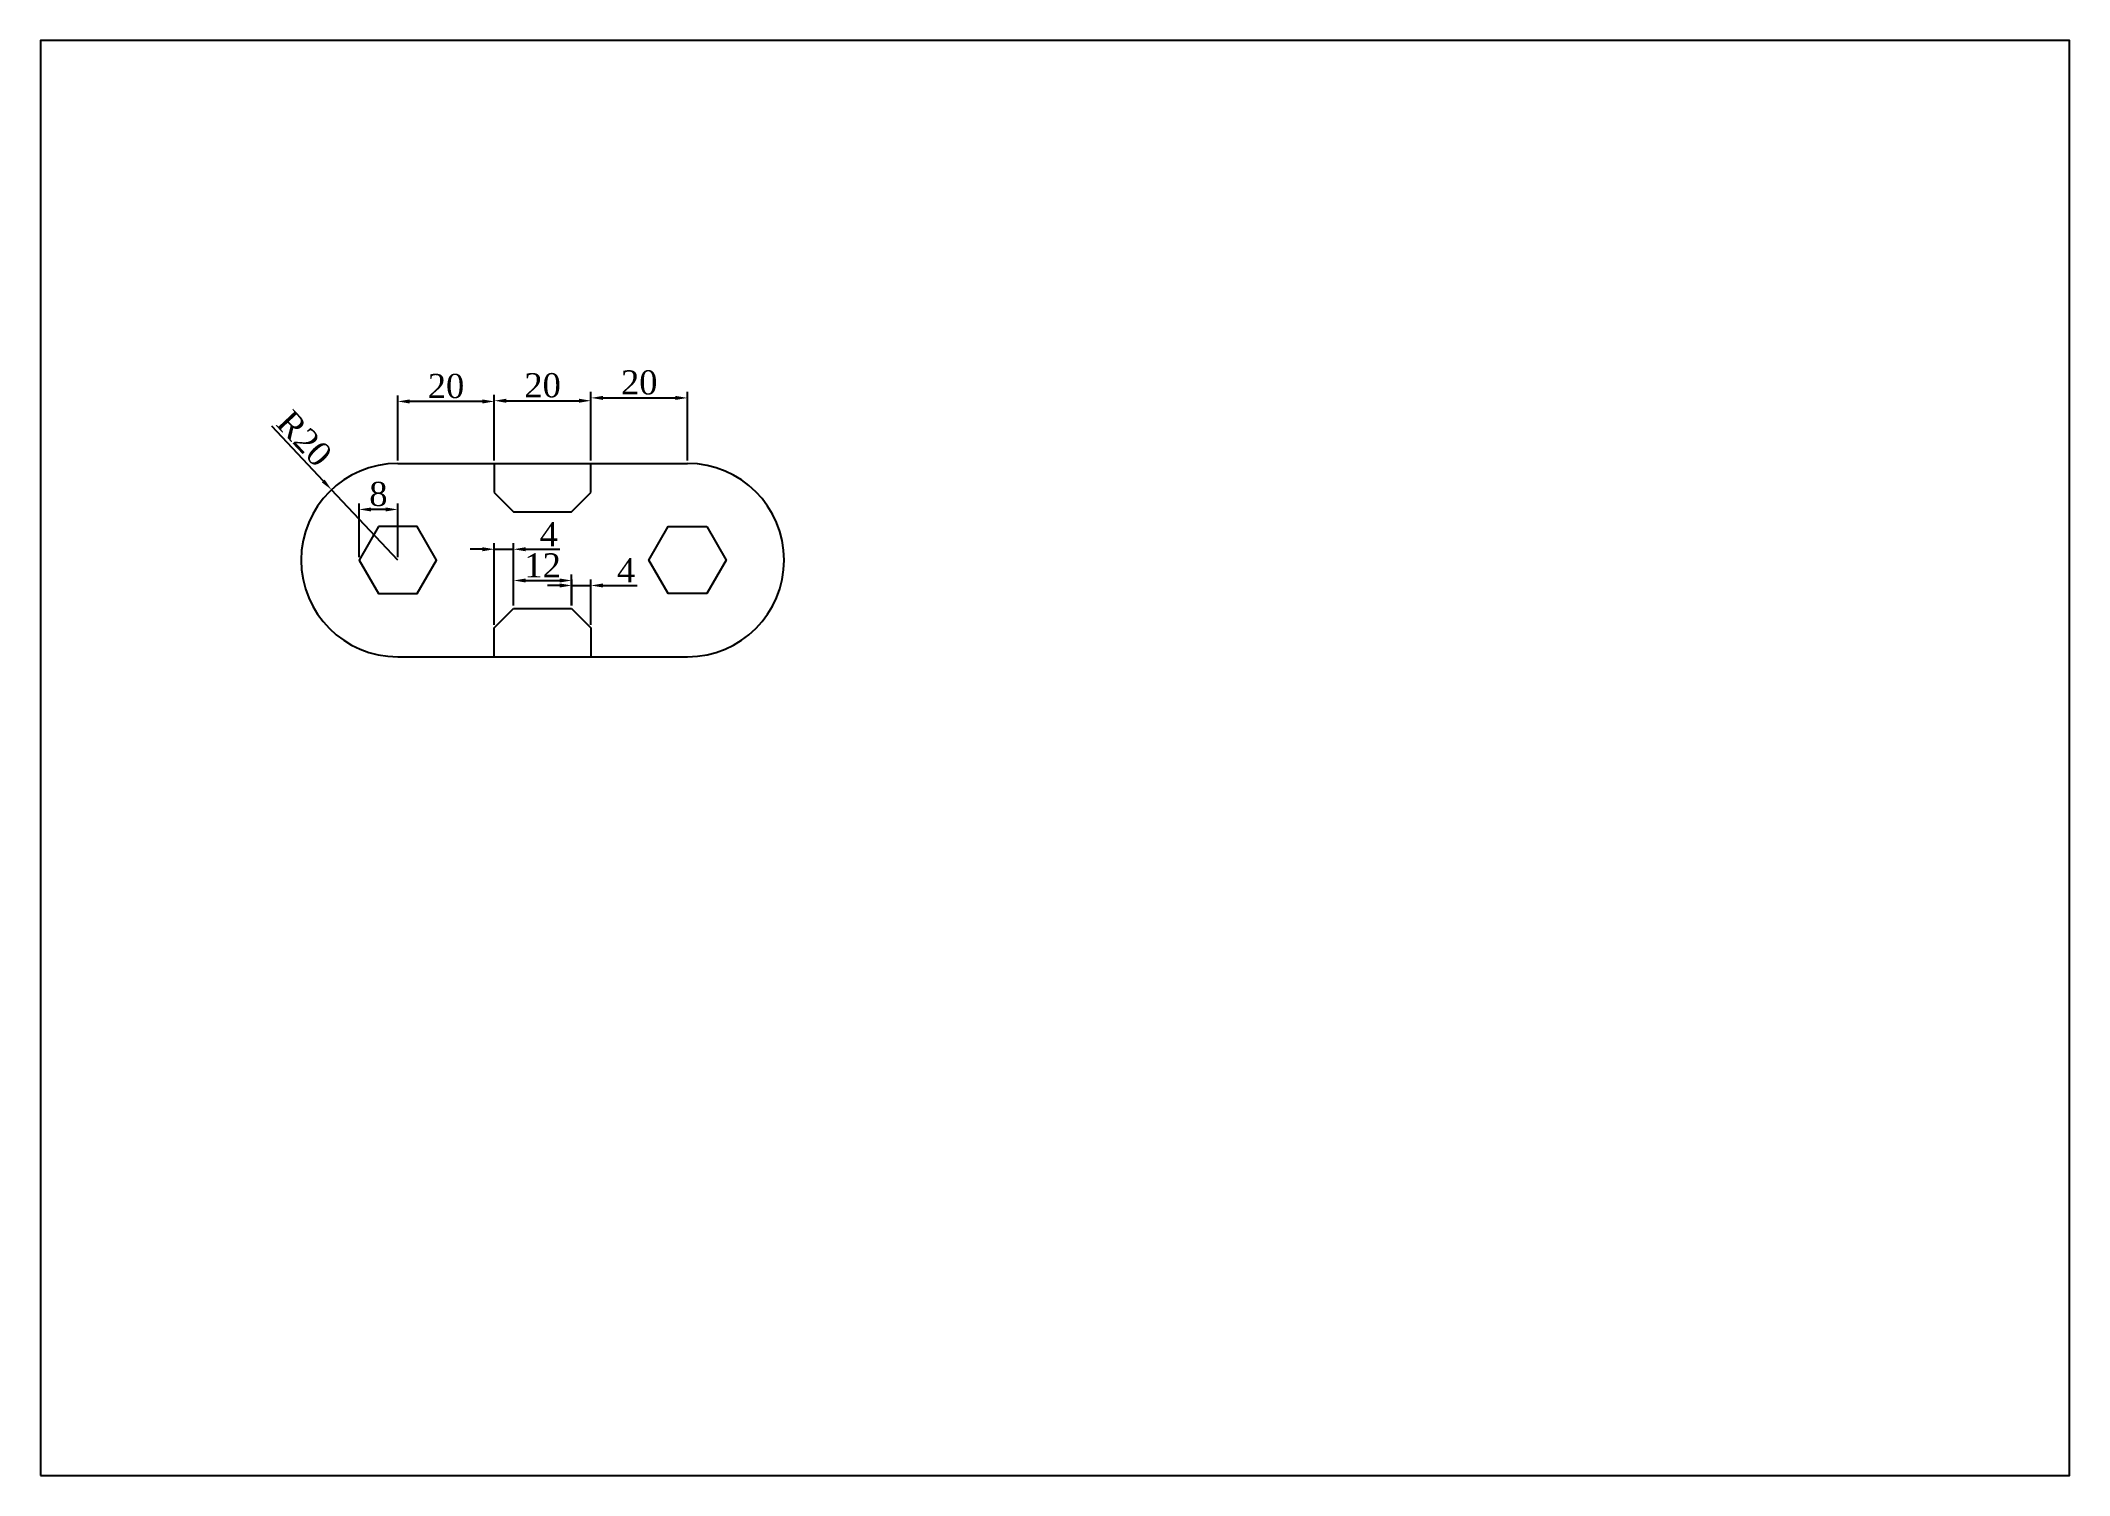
# Model space of a CAD drawing. Header units: millimetres. Extents: x 0 to 420, y 0 to 297.
import ezdxf

# ---------------------------------------------------------------- set-up
doc = ezdxf.new("R2010")
doc.units = ezdxf.units.MM
doc.styles.get("Standard").update_dxf_attribs({"font": 'times.ttf', "height": 5})
doc.dimstyles.new('ISO-25', dxfattribs={"dimtxt": 5, "dimasz": 2.5, "dimexe": 1.25, "dimexo": 0.625, "dimtad": 1, "dimdec": 0, "dimtxsty": 'Standard', "dimcen": 2.5, "dimadec": 0, "dimazin": 0, "dimtfac": 1, "dimtdec": 0, "dimtmove": 0, "dimatfit": 3, "dimfxl": 1, "dimarcsym": 0})

# ---------------------------------------------------------------- blocks, each defined once
blk = doc.blocks.new('*D1')
at = {"color": 0, "lineweight": -2, "transparency": 16777216}
for p, q in [((65.93, 190.08), (65.93, 201.2)), ((71.43, 199.95), (68.43, 199.95)), ((73.93, 190.08), (73.93, 201.2))]:
    blk.add_line(p, q, dxfattribs=at)
at = {"color": 0, "transparency": 16777216}
for points in [[(68.43, 200.36), (68.43, 199.53), (65.93, 199.95)], [(71.43, 200.36), (71.43, 199.53), (73.93, 199.95)]]:
    blk.add_solid(points, dxfattribs=at)
at = {"layer": 'Defpoints', "color": 0, "transparency": 16777216}
for p in [(65.93, 199.95), (65.93, 189.46), (73.93, 189.46)]:
    blk.add_point(p, dxfattribs=at)
at = {"color": 0, "transparency": 16777216, "insert": (69.93, 203.12), "char_height": 5, "attachment_point": 5}
blk.add_mtext('8', dxfattribs=at)
blk = doc.blocks.new('*D2')
at = {"color": 0, "lineweight": -2, "transparency": 16777216}
for p, q in [((47.77, 217.25), (58.51, 205.84)), ((73.93, 189.46), (60.22, 204.02))]:
    blk.add_line(p, q, dxfattribs=at)
at = {"color": 0, "transparency": 16777216}
blk.add_solid([(58.81, 206.13), (58.21, 205.56), (60.22, 204.02)], dxfattribs=at)
at = {"layer": 'Defpoints', "color": 0, "transparency": 16777216}
for p in [(60.22, 204.02), (73.93, 189.46)]:
    blk.add_point(p, dxfattribs=at)
at = {"color": 0, "transparency": 16777216, "insert": (54.59, 214.63), "char_height": 5, "attachment_point": 5, "rotation": 313.2704}
blk.add_mtext('R20', dxfattribs=at)
blk = doc.blocks.new('*D3')
at = {"color": 0, "lineweight": -2, "transparency": 16777216}
for p, q in [((73.93, 210.08), (73.93, 223.55)), ((93.93, 210.08), (93.93, 223.55)), ((91.43, 222.3), (76.43, 222.3))]:
    blk.add_line(p, q, dxfattribs=at)
at = {"color": 0, "transparency": 16777216}
for points in [[(76.43, 222.72), (76.43, 221.88), (73.93, 222.3)], [(91.43, 222.72), (91.43, 221.88), (93.93, 222.3)]]:
    blk.add_solid(points, dxfattribs=at)
at = {"layer": 'Defpoints', "color": 0, "transparency": 16777216}
for p in [(73.93, 222.3), (73.93, 209.46), (93.93, 209.46)]:
    blk.add_point(p, dxfattribs=at)
at = {"color": 0, "transparency": 16777216, "insert": (83.93, 225.47), "char_height": 5, "attachment_point": 5}
blk.add_mtext('20', dxfattribs=at)
blk = doc.blocks.new('*D4')
at = {"color": 0, "lineweight": -2, "transparency": 16777216}
for p, q in [((93.93, 210.08), (93.93, 223.7)), ((113.93, 210.08), (113.93, 223.7)), ((96.43, 222.45), (111.43, 222.45))]:
    blk.add_line(p, q, dxfattribs=at)
at = {"color": 0, "transparency": 16777216}
for points in [[(96.43, 222.87), (96.43, 222.03), (93.93, 222.45)], [(111.43, 222.87), (111.43, 222.03), (113.93, 222.45)]]:
    blk.add_solid(points, dxfattribs=at)
at = {"layer": 'Defpoints', "color": 0, "transparency": 16777216}
for p in [(113.93, 222.45), (93.93, 209.46), (113.93, 209.46)]:
    blk.add_point(p, dxfattribs=at)
at = {"color": 0, "transparency": 16777216, "insert": (103.93, 225.62), "char_height": 5, "attachment_point": 5}
blk.add_mtext('20', dxfattribs=at)
blk = doc.blocks.new('*D5')
at = {"color": 0, "lineweight": -2, "transparency": 16777216}
for p, q in [((113.93, 210.08), (113.93, 224.29)), ((116.43, 223.04), (131.43, 223.04)), ((133.93, 210.08), (133.93, 224.29))]:
    blk.add_line(p, q, dxfattribs=at)
at = {"color": 0, "transparency": 16777216}
for points in [[(116.43, 223.45), (116.43, 222.62), (113.93, 223.04)], [(131.43, 223.45), (131.43, 222.62), (133.93, 223.04)]]:
    blk.add_solid(points, dxfattribs=at)
at = {"layer": 'Defpoints', "color": 0, "transparency": 16777216}
for p in [(133.93, 223.04), (113.93, 209.46), (133.93, 209.46)]:
    blk.add_point(p, dxfattribs=at)
at = {"color": 0, "transparency": 16777216, "insert": (123.93, 226.21), "char_height": 5, "attachment_point": 5}
blk.add_mtext('20', dxfattribs=at)
blk = doc.blocks.new('*D7')
at = {"color": 0, "lineweight": -2, "transparency": 16777216}
for p, q in [((91.43, 191.71), (88.93, 191.71)), ((93.93, 176.08), (93.93, 192.96)), ((93.93, 191.71), (97.93, 191.71)), ((97.93, 180.08), (97.93, 192.96)), ((100.43, 191.71), (107.5, 191.71))]:
    blk.add_line(p, q, dxfattribs=at)
at = {"color": 0, "transparency": 16777216}
for points in [[(91.43, 192.13), (91.43, 191.29), (93.93, 191.71)], [(100.43, 192.13), (100.43, 191.29), (97.93, 191.71)]]:
    blk.add_solid(points, dxfattribs=at)
at = {"layer": 'Defpoints', "color": 0, "transparency": 16777216}
for p in [(97.93, 191.71), (97.93, 179.46), (93.93, 175.46)]:
    blk.add_point(p, dxfattribs=at)
at = {"color": 0, "transparency": 16777216, "insert": (105.22, 194.84), "char_height": 5, "attachment_point": 5}
blk.add_mtext('4', dxfattribs=at)
blk = doc.blocks.new('*D8')
at = {"color": 0, "lineweight": -2, "transparency": 16777216}
for p, q in [((97.93, 180.08), (97.93, 186.49)), ((100.43, 185.24), (107.43, 185.24)), ((109.93, 180.08), (109.93, 186.49))]:
    blk.add_line(p, q, dxfattribs=at)
at = {"color": 0, "transparency": 16777216}
for points in [[(100.43, 185.66), (100.43, 184.82), (97.93, 185.24)], [(107.43, 185.66), (107.43, 184.82), (109.93, 185.24)]]:
    blk.add_solid(points, dxfattribs=at)
at = {"layer": 'Defpoints', "color": 0, "transparency": 16777216}
for p in [(109.93, 185.24), (97.93, 179.46), (109.93, 179.46)]:
    blk.add_point(p, dxfattribs=at)
at = {"color": 0, "transparency": 16777216, "insert": (103.93, 188.37), "char_height": 5, "attachment_point": 5}
blk.add_mtext('12', dxfattribs=at)
blk = doc.blocks.new('*D9')
at = {"color": 0, "lineweight": -2, "transparency": 16777216}
for p, q in [((109.95, 180.08), (109.95, 185.46)), ((113.93, 176.08), (113.93, 185.46)), ((107.45, 184.21), (104.95, 184.21)), ((109.95, 184.21), (113.93, 184.21)), ((116.43, 184.21), (123.5, 184.21))]:
    blk.add_line(p, q, dxfattribs=at)
at = {"color": 0, "transparency": 16777216}
for points in [[(107.45, 184.63), (107.45, 183.79), (109.95, 184.21)], [(116.43, 184.63), (116.43, 183.79), (113.93, 184.21)]]:
    blk.add_solid(points, dxfattribs=at)
at = {"layer": 'Defpoints', "color": 0, "transparency": 16777216}
for p in [(113.93, 184.21), (109.95, 179.46), (113.93, 175.46)]:
    blk.add_point(p, dxfattribs=at)
at = {"color": 0, "transparency": 16777216, "insert": (121.22, 187.34), "char_height": 5, "attachment_point": 5}
blk.add_mtext('4', dxfattribs=at)

msp = doc.modelspace()

# ---------------------------------------------------------------- linework, layer by layer
for p, q in [((73.93, 209.46), (133.93, 209.46)), ((73.93, 209.46), (93.93, 209.46)), ((93.93, 209.46), (93.93, 203.46)), ((113.93, 203.46), (113.93, 209.46)), ((93.93, 203.46), (97.93, 199.46)), ((109.93, 199.46), (113.93, 203.46)), ((97.93, 199.46), (109.93, 199.46)), ((93.93, 175.46), (97.93, 179.46)), ((97.93, 179.46), (109.93, 179.46)), ((109.93, 179.46), (113.93, 175.46)), ((93.93, 169.46), (93.93, 175.46)), ((113.93, 175.46), (113.93, 169.46)), ((73.93, 169.46), (133.93, 169.46))]:
    msp.add_line(p, q)
for points in [[(0, 0), (420, 0), (420, 297), (0, 297)], [(69.93, 196.39), (65.93, 189.46), (69.93, 182.53), (77.93, 182.53), (81.93, 189.46), (77.93, 196.39)], [(137.93, 196.39), (141.93, 189.46), (137.93, 182.53), (129.93, 182.53), (125.93, 189.46), (129.93, 196.39)]]:
    msp.add_lwpolyline(points, close=True)
for centre, start, end in [((73.93, 189.46), 90, 270), ((133.93, 189.46), 270, 90)]:
    msp.add_arc(centre, 20, start, end)

# ---------------------------------------------------------------- dimensions: what is measured, and where the dimension line sits
for base, p1, p2, picture, middle in [((73.93, 222.3), (93.93, 209.46), (73.93, 209.46), '*D3', (83.93, 225.47)), ((113.93, 222.45), (93.93, 209.46), (113.93, 209.46), '*D4', (103.93, 225.62)), ((133.93, 223.04), (113.93, 209.46), (133.93, 209.46), '*D5', (123.93, 226.21)), ((65.93, 199.95), (73.93, 189.46), (65.93, 189.46), '*D1', (69.93, 203.12)), ((97.93, 191.71), (93.93, 175.46), (97.93, 179.46), '*D7', (105.22, 194.84)), ((109.93, 185.24), (97.93, 179.46), (109.93, 179.46), '*D8', (103.93, 188.37)), ((113.93, 184.21), (109.95, 179.46), (113.93, 175.46), '*D9', (121.22, 187.34))]:
    dim = msp.add_linear_dim(base=base, p1=p1, p2=p2, dimstyle='ISO-25')
    dim.commit()
    dim.dimension.update_dxf_attribs({"geometry": picture, "text_midpoint": middle})
dim = msp.add_radius_dim(center=(73.93, 189.46), mpoint=(60.22, 204.02), dimstyle='ISO-25')
dim.commit()
dim.dimension.update_dxf_attribs({"geometry": '*D2', "text_midpoint": (54.59, 214.63)})

doc.saveas('drawing.dxf')
